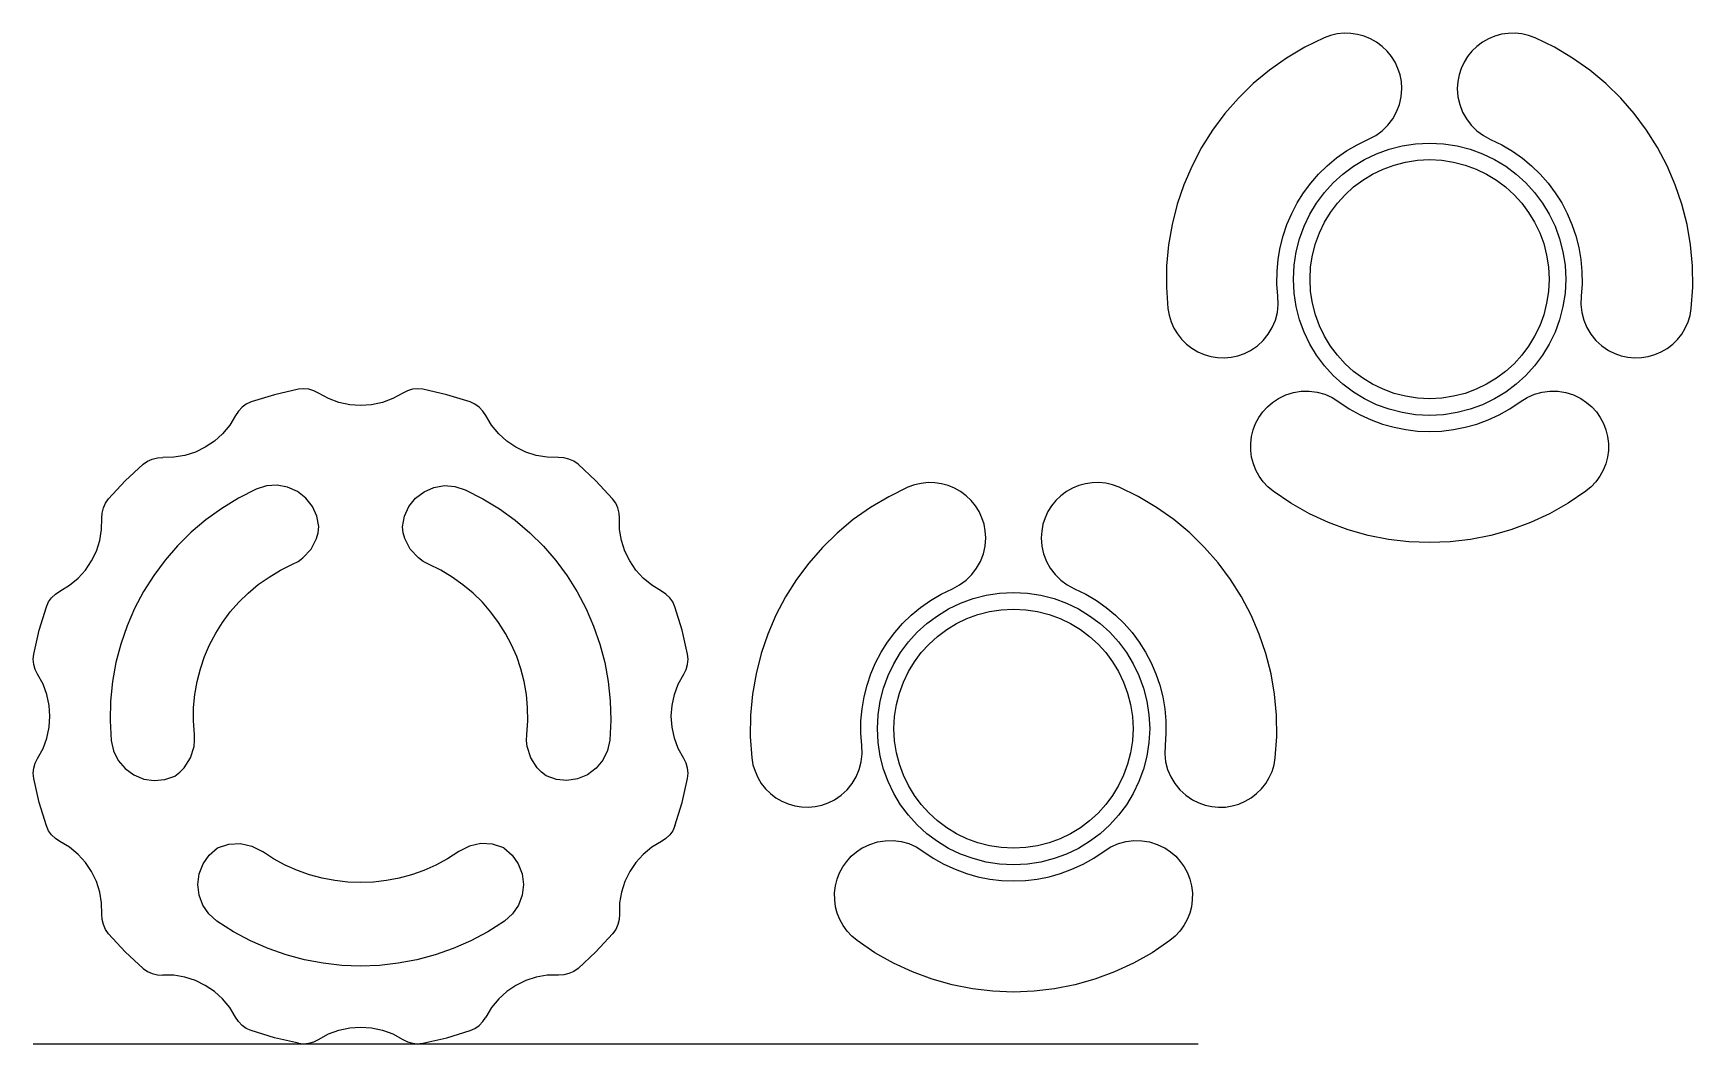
# Model space of a CAD drawing. Extents: x 0 to 299, y 486 to 668.
import ezdxf

# ---------------------------------------------------------------- set-up
doc = ezdxf.new("R2010")
doc.units = 0

msp = doc.modelspace()

# ---------------------------------------------------------------- linework, layer by layer
at = {"layer": 'Layer 1'}
for p, q in [((233.875122, 667.586377), (232.69721, 667.15469)), ((235.083428, 667.864727), (233.875122, 667.586377)), ((236.307912, 667.9909), (235.083428, 667.864727)), ((237.534359, 667.96606), (236.307912, 667.9909)), ((238.748554, 667.791368), (237.534359, 667.96606)), ((239.936283, 667.467986), (238.748554, 667.791368)), ((241.08333, 666.997076), (239.936283, 667.467986)), ((263.49378, 667.473441), (262.346725, 667.001178)), ((264.681694, 667.798094), (263.49378, 667.473441)), ((265.896234, 667.973959), (264.681694, 667.798094)), ((267.123167, 667.999859), (265.896234, 667.973959)), ((268.34826, 667.874617), (267.123167, 667.999859)), ((269.557282, 667.597056), (268.34826, 667.874617)), ((270.736, 667.166), (269.557282, 667.597056)), ((274.216431, 665.468589), (270.7359, 667.16597)), ((229.220045, 665.456249), (225.930554, 663.506308)), ((232.69721, 667.15469), (229.220045, 665.456249)), ((242.17548, 666.3798), (241.08333, 666.997076)), ((243.181902, 665.630835), (242.17548, 666.3798)), ((244.076684, 664.772442), (243.181902, 665.630835)), ((244.853014, 663.817151), (244.076684, 664.772442)), ((259.354574, 664.772277), (258.579077, 663.815643)), ((260.248738, 665.632074), (259.354574, 664.772277)), ((261.25476, 666.38248), (260.248738, 665.632074)), ((262.346725, 667.001178), (261.25476, 666.38248)), ((277.509062, 663.519186), (274.216431, 665.468589)), ((222.837591, 661.320203), (219.950012, 658.913274)), ((225.930554, 663.506308), (222.837591, 661.320203)), ((245.504081, 662.77749), (244.853014, 663.817151)), ((246.023074, 661.665988), (245.504081, 662.77749)), ((246.403181, 660.495175), (246.023074, 661.665988)), ((257.411308, 661.66208), (257.032652, 660.490257)), ((257.929052, 662.774726), (257.411308, 661.66208)), ((258.579077, 663.815643), (257.929052, 662.774726)), ((280.604911, 661.333141), (277.509062, 663.519186)), ((283.495101, 658.925831), (280.604911, 661.333141)), ((219.950012, 658.913274), (217.27667, 656.300856)), ((246.63759, 659.277579), (246.403181, 660.495175)), ((246.71949, 658.02573), (246.63759, 659.277579)), ((256.79989, 659.271813), (256.71983, 658.0193)), ((257.032652, 660.490257), (256.79989, 659.271813)), ((286.170753, 656.312636), (283.495101, 658.925831)), ((217.27667, 656.300856), (214.826422, 653.498287)), ((246.287154, 655.14202), (246.607347, 656.556369)), ((246.607347, 656.556369), (246.71949, 658.02573)), ((256.71983, 658.0193), (256.829761, 656.550717)), ((256.829761, 656.550717), (257.147495, 655.136727)), ((288.622988, 653.508936), (286.170753, 656.312636)), ((214.826422, 653.498287), (212.608121, 650.520904)), ((244.203656, 651.419566), (245.072769, 652.554566)), ((245.072769, 652.554566), (245.771448, 653.801735)), ((245.771448, 653.801735), (246.287154, 655.14202)), ((257.147495, 655.136727), (257.66057, 653.796372)), ((257.66057, 653.796372), (258.356521, 652.548691)), ((258.356521, 652.548691), (259.222886, 651.412725)), ((290.842926, 650.530108), (288.622988, 653.508936)), ((212.608121, 650.520904), (210.630622, 647.384045)), ((240.6991, 648.8781), (242.004282, 649.562281)), ((242.004282, 649.562281), (243.176647, 650.415787)), ((243.176647, 650.415787), (244.203656, 651.419566)), ((259.222886, 651.412725), (260.247201, 650.407515)), ((260.247201, 650.407515), (261.417004, 649.5521)), ((261.417004, 649.5521), (262.71983, 648.86552)), ((292.821689, 647.391533), (290.842926, 650.530108)), ((210.630622, 647.384045), (208.902782, 644.103047)), ((234.961575, 645.511936), (236.761196, 646.775466)), ((236.761196, 646.775466), (238.675443, 647.900532)), ((238.675443, 647.900532), (240.6991, 648.8781)), ((240.020448, 645.242927), (242.165969, 646.276481)), ((242.165969, 646.276481), (244.420992, 647.101833)), ((244.420992, 647.101833), (246.77318, 647.706645)), ((246.77318, 647.706645), (249.210195, 648.07858)), ((249.210195, 648.07858), (251.7197, 648.2053)), ((251.7197, 648.2053), (254.229205, 648.07858)), ((254.229205, 648.07858), (256.66622, 647.706645)), ((256.66622, 647.706645), (259.018408, 647.101833)), ((259.018408, 647.101833), (261.273431, 646.276481)), ((261.273431, 646.276481), (263.418952, 645.242927)), ((262.71983, 648.86552), (264.739991, 647.884446)), ((264.739991, 647.884446), (266.651022, 646.756667)), ((266.651022, 646.756667), (268.447744, 645.49115)), ((294.550397, 644.108588), (292.821689, 647.391533)), ((208.902782, 644.103047), (207.433453, 640.693246)), ((231.727076, 642.605628), (233.281796, 644.118978)), ((233.281796, 644.118978), (234.961575, 645.511936)), ((236.107264, 642.600561), (237.996767, 644.013508)), ((237.996767, 644.013508), (240.020448, 645.242927)), ((241.450411, 642.605022), (243.33369, 643.512244)), ((243.33369, 643.512244), (245.313087, 644.236712)), ((245.313087, 644.236712), (247.377774, 644.767597)), ((247.377774, 644.767597), (249.516922, 645.094069)), ((249.516922, 645.094069), (251.7197, 645.2053)), ((251.7197, 645.2053), (253.922481, 645.094069)), ((253.922481, 645.094069), (256.061631, 644.767596)), ((256.061631, 644.767596), (258.12632, 644.23671)), ((258.12632, 644.23671), (260.105719, 643.512241)), ((260.105719, 643.512241), (261.988998, 642.605018)), ((263.418952, 645.242927), (265.442633, 644.013508)), ((265.442633, 644.013508), (267.332136, 642.600561)), ((268.447744, 645.49115), (270.124982, 644.096864)), ((270.124982, 644.096864), (271.677555, 642.582775)), ((296.020172, 640.696653), (294.550397, 644.108588)), ((207.433453, 640.693246), (206.231492, 637.169981)), ((229.01368, 639.253891), (230.302632, 640.98092)), ((230.302632, 640.98092), (231.727076, 642.605628)), ((232.780139, 639.273436), (234.364275, 641.016425)), ((234.364275, 641.016425), (236.107264, 642.600561)), ((236.485583, 638.895125), (238.015528, 640.285633)), ((238.015528, 640.285633), (239.674081, 641.525875)), ((239.674081, 641.525875), (241.450411, 642.605022)), ((261.988998, 642.605018), (263.765328, 641.52587)), ((263.765328, 641.52587), (265.42388, 640.285627)), ((265.42388, 640.285627), (266.953825, 638.895117)), ((267.332136, 642.600561), (269.075125, 641.016425)), ((269.075125, 641.016425), (270.659261, 639.273436)), ((271.677555, 642.582775), (273.100288, 640.957851)), ((273.100288, 640.957851), (274.388001, 639.231059)), ((297.222135, 637.171106), (296.020172, 640.696653)), ((226.86312, 635.529009), (227.865437, 637.433575)), ((227.865437, 637.433575), (229.01368, 639.253891)), ((230.137773, 635.360252), (231.367192, 637.383933)), ((231.367192, 637.383933), (232.780139, 639.273436)), ((233.85483, 635.706628), (235.095073, 637.36518)), ((235.095073, 637.36518), (236.485583, 638.895125)), ((266.953825, 638.895117), (268.344333, 637.365172)), ((268.344333, 637.365172), (269.584575, 635.706619)), ((270.659261, 639.273436), (272.072208, 637.383933)), ((272.072208, 637.383933), (273.301627, 635.360252)), ((274.388001, 639.231059), (275.535518, 637.411368)), ((275.535518, 637.411368), (276.537659, 635.507743)), ((206.231492, 637.169981), (205.305752, 633.548589)), ((226.011944, 633.549227), (226.86312, 635.529009)), ((229.104219, 633.214731), (230.137773, 635.360252)), ((232.775682, 633.930298), (233.85483, 635.706628)), ((269.584575, 635.706619), (270.663722, 633.930289)), ((273.301627, 635.360252), (274.335181, 633.214731)), ((276.537659, 635.507743), (277.389249, 633.529153)), ((298.147407, 633.547328), (297.222135, 637.171106)), ((205.305752, 633.548589), (204.665089, 629.844406)), ((224.783885, 629.400159), (225.317127, 631.503265)), ((225.317127, 631.503265), (226.011944, 633.549227)), ((228.278867, 630.959708), (229.104219, 633.214731)), ((231.14399, 630.06762), (231.868459, 632.047019)), ((231.868459, 632.047019), (232.775682, 633.930298)), ((270.663722, 633.930289), (271.570944, 632.04701)), ((271.570944, 632.04701), (272.295412, 630.067613)), ((274.335181, 633.214731), (275.160533, 630.959708)), ((277.389249, 633.529153), (278.085108, 631.484565)), ((278.085108, 631.484565), (278.62006, 629.382947)), ((298.787108, 629.840696), (298.147407, 633.547328)), ((204.665089, 629.844406), (204.318358, 626.072771)), ((224.417435, 627.248944), (224.783885, 629.400159)), ((227.30212, 626.170505), (227.674055, 628.60752)), ((227.674055, 628.60752), (228.278867, 630.959708)), ((230.613104, 628.002931), (231.14399, 630.06762)), ((272.295412, 630.067613), (272.826297, 628.002926)), ((275.160533, 630.959708), (275.765345, 628.60752)), ((275.765345, 628.60752), (276.13728, 626.170505)), ((278.62006, 629.382947), (278.988925, 627.233266)), ((299.13236, 626.06659), (298.787108, 629.840696)), ((204.318358, 626.072771), (204.274413, 622.249019)), ((224.222993, 625.058656), (224.417435, 627.248944)), ((227.1754, 623.661), (227.30212, 626.170505)), ((230.1754, 623.661), (230.286631, 625.863781)), ((230.286631, 625.863781), (230.613104, 628.002931)), ((272.826297, 628.002926), (273.152769, 625.863778)), ((273.152769, 625.863778), (273.264, 623.661)), ((276.13728, 626.170505), (276.264, 623.661)), ((278.988925, 627.233266), (279.186527, 625.04449)), ((299.174284, 622.240388), (299.13236, 626.06659)), ((224.205776, 622.838329), (224.222993, 625.058656)), ((224.371, 620.597), (224.205776, 622.838329)), ((227.302119, 621.151495), (227.1754, 623.661)), ((230.286631, 621.458222), (230.1754, 623.661)), ((273.264, 623.661), (273.152769, 621.458219)), ((273.264, 623.661), (273.264, 623.661)), ((276.264, 623.661), (276.13728, 621.151478)), ((276.264, 623.661), (276.264, 623.661)), ((279.207688, 622.825585), (279.04723, 620.58552)), ((279.186527, 625.04449), (279.207688, 622.825585)), ((204.274413, 622.249019), (204.54211, 618.38849)), ((224.37104, 620.59694), (224.371, 620.597)), ((224.431108, 619.124532), (224.37104, 620.59694)), ((227.674051, 618.71448), (227.302119, 621.151495)), ((230.613103, 619.319074), (230.286631, 621.458222)), ((231.143988, 617.254387), (230.613103, 619.319074)), ((272.826296, 619.319069), (272.29541, 617.25438)), ((273.152769, 621.458219), (272.826296, 619.319069)), ((276.13728, 621.151478), (275.765345, 618.714451)), ((279.04723, 620.58552), (278.990403, 619.113931)), ((298.904, 618.37747), (299.174284, 622.240388)), ((204.54211, 618.38849), (204.757209, 617.152544)), ((204.757209, 617.152544), (205.120302, 615.966946)), ((223.922331, 616.29118), (224.278128, 617.682484)), ((224.278128, 617.682484), (224.431108, 619.124532)), ((228.278858, 616.362292), (227.674051, 618.71448)), ((229.104205, 614.107269), (228.278858, 616.362292)), ((231.868456, 615.27499), (231.143988, 617.254387)), ((272.29541, 617.25438), (271.570941, 615.274981)), ((275.160533, 616.362255), (274.335181, 614.107227)), ((275.765345, 618.714451), (275.160533, 616.362255)), ((278.990403, 619.113931), (279.146291, 617.673103)), ((279.146291, 617.673103), (279.504644, 616.283362)), ((298.323805, 615.955318), (298.687943, 617.141142)), ((298.687943, 617.141142), (298.904, 618.37747)), ((205.120302, 615.966946), (205.623274, 614.843425)), ((205.623274, 614.843425), (206.258011, 613.793711)), ((206.258011, 613.793711), (207.0164, 612.829533)), ((221.740343, 612.625595), (222.643208, 613.742351)), ((222.643208, 613.742351), (223.373947, 614.971008)), ((223.373947, 614.971008), (223.922331, 616.29118)), ((230.137753, 611.961748), (229.104205, 614.107269)), ((232.775678, 613.391711), (231.868456, 615.27499)), ((233.854825, 611.615381), (232.775678, 613.391711)), ((270.663718, 613.391702), (269.58457, 611.615372)), ((271.570941, 615.274981), (270.663718, 613.391702)), ((274.335181, 614.107227), (273.301627, 611.961704)), ((279.504644, 616.283362), (280.055213, 614.965038)), ((280.055213, 614.965038), (280.787747, 613.738458)), ((280.787747, 613.738458), (281.691998, 612.623951)), ((296.42425, 612.818238), (297.183824, 613.782129)), ((297.183824, 613.782129), (297.81972, 614.831734)), ((297.81972, 614.831734), (298.323805, 615.955318)), ((207.0164, 612.829533), (207.890325, 611.962621)), ((207.890325, 611.962621), (208.871673, 611.204703)), ((208.871673, 611.204703), (209.95233, 610.56751)), ((209.95233, 610.56751), (211.104161, 610.070405)), ((218.334091, 610.254308), (219.45916, 610.80933)), ((219.45916, 610.80933), (220.675583, 611.641126)), ((220.675583, 611.641126), (221.740343, 612.625595)), ((231.367166, 609.938067), (230.137753, 611.961748)), ((235.095067, 609.956828), (233.854825, 611.615381)), ((269.58457, 611.615372), (268.344327, 609.95682)), ((273.301627, 611.961704), (272.072208, 609.938023)), ((281.691998, 612.623951), (282.757716, 611.641846)), ((282.757716, 611.641846), (283.97465, 610.81247)), ((283.97465, 610.81247), (285.099381, 610.255549)), ((292.331929, 610.062198), (293.48481, 610.55823)), ((293.48481, 610.55823), (294.566608, 611.194552)), ((294.566608, 611.194552), (295.549133, 611.9518)), ((295.549133, 611.9518), (296.42425, 612.818238)), ((211.104161, 610.070405), (212.294943, 609.724692)), ((212.294943, 609.724692), (213.510419, 609.530008)), ((213.510419, 609.530008), (214.73633, 609.48599)), ((214.73633, 609.48599), (215.958418, 609.592276)), ((215.958418, 609.592276), (217.162424, 609.848503)), ((217.162424, 609.848503), (218.334091, 610.254308)), ((232.780106, 608.048564), (231.367166, 609.938067)), ((234.364238, 606.305575), (232.780106, 608.048564)), ((236.485575, 608.426882), (235.095067, 609.956828)), ((238.01552, 607.036373), (236.485575, 608.426882)), ((266.953818, 608.426875), (265.423872, 607.036367)), ((268.344327, 609.95682), (266.953818, 608.426875)), ((270.659261, 608.048522), (269.075125, 606.305537)), ((272.072208, 609.938023), (270.659261, 608.048522)), ((285.099381, 610.255549), (286.27096, 609.847905)), ((286.27096, 609.847905), (287.475111, 609.58992)), ((287.475111, 609.58992), (288.697559, 609.481975)), ((288.697559, 609.481975), (289.924028, 609.524452)), ((289.924028, 609.524452), (291.140243, 609.717733)), ((291.140243, 609.717733), (292.331929, 610.062198)), ((236.107222, 604.721439), (234.364238, 606.305575)), ((237.996723, 603.308492), (236.107222, 604.721439)), ((239.674072, 605.79613), (238.01552, 607.036373)), ((241.450402, 604.716982), (239.674072, 605.79613)), ((243.333681, 603.809759), (241.450402, 604.716982)), ((261.988989, 604.716978), (260.10571, 603.809756)), ((263.765319, 605.796125), (261.988989, 604.716978)), ((265.423872, 607.036367), (263.765319, 605.796125)), ((267.332136, 604.721406), (265.442633, 603.308466)), ((269.075125, 606.305537), (267.332136, 604.721406)), ((39.2813, 601.534), (38.414902, 601.135375)), ((43.499413, 602.83225), (39.2813, 601.534)), ((47.8016, 603.817), (43.499413, 602.83225)), ((48.751025, 603.905203), (47.8016, 603.817)), ((49.691675, 603.813125), (48.751025, 603.905203)), ((50.598237, 603.545734), (49.691675, 603.813125)), ((51.4454, 603.108), (50.598237, 603.545734)), ((53.233468, 602.131828), (51.4454, 603.108)), ((55.113877, 601.434562), (53.233468, 602.131828)), ((57.055844, 601.016203), (55.113877, 601.434562)), ((62.94328, 601.434562), (61.001327, 601.016203)), ((64.823665, 602.131828), (62.94328, 601.434562)), ((66.6117, 603.108), (64.823665, 602.131828)), ((67.458864, 603.545734), (66.6117, 603.108)), ((68.365438, 603.813125), (67.458864, 603.545734)), ((69.306117, 603.905203), (68.365438, 603.813125)), ((70.2556, 603.817), (69.306117, 603.905203)), ((74.5577, 602.83225), (70.2556, 603.817)), ((78.7758, 601.534), (74.5577, 602.83225)), ((79.642242, 601.135375), (78.7758, 601.534)), ((222.475782, 600.646085), (223.415489, 601.455768)), ((223.415489, 601.455768), (224.46091, 602.15013)), ((224.46091, 602.15013), (224.47651, 602.15913)), ((224.47651, 602.15913), (225.800718, 602.799139)), ((225.800718, 602.799139), (227.181742, 603.232443)), ((227.181742, 603.232443), (228.596933, 603.460283)), ((228.596933, 603.460283), (230.023648, 603.4839)), ((230.023648, 603.4839), (231.439238, 603.304535)), ((231.439238, 603.304535), (232.82106, 602.92343)), ((232.82106, 602.92343), (234.146466, 602.341824)), ((234.146466, 602.341824), (235.39281, 601.56096)), ((235.39281, 601.56096), (237.254034, 600.307543)), ((240.020404, 602.079073), (237.996723, 603.308492)), ((242.165927, 601.045519), (240.020404, 602.079073)), ((245.31308, 603.08529), (243.333681, 603.809759)), ((247.377769, 602.554404), (245.31308, 603.08529)), ((249.516919, 602.227931), (247.377769, 602.554404)), ((251.7197, 602.1167), (249.516919, 602.227931)), ((253.922478, 602.227931), (251.7197, 602.1167)), ((256.061626, 602.554403), (253.922478, 602.227931)), ((258.126313, 603.085288), (256.061626, 602.554403)), ((260.10571, 603.809756), (258.126313, 603.085288)), ((263.418952, 602.079053), (261.273431, 601.045505)), ((265.442633, 603.308466), (263.418952, 602.079053)), ((266.185084, 600.307543), (268.04631, 601.56096)), ((268.04631, 601.56096), (269.292661, 602.341824)), ((269.292661, 602.341824), (270.61807, 602.92343)), ((270.61807, 602.92343), (271.999893, 603.304535)), ((271.999893, 603.304535), (273.415484, 603.4839)), ((273.415484, 603.4839), (274.842196, 603.460283)), ((274.842196, 603.460283), (276.257385, 603.232443)), ((276.257385, 603.232443), (277.638405, 602.799139)), ((277.638405, 602.799139), (278.96261, 602.15913)), ((278.96261, 602.15913), (278.97821, 602.15013)), ((278.97821, 602.15013), (280.023631, 601.455765)), ((280.023631, 601.455765), (280.963338, 600.646079)), ((36.48, 599.098), (35.419654, 597.358359)), ((36.99478, 599.9005), (36.48, 599.098)), ((37.646237, 600.58525), (36.99478, 599.9005)), ((38.414902, 601.135375), (37.646237, 600.58525)), ((59.028588, 600.87675), (57.055844, 601.016203)), ((61.001327, 601.016203), (59.028588, 600.87675)), ((80.410912, 600.58525), (79.642242, 601.135375)), ((81.062377, 599.9005), (80.410912, 600.58525)), ((81.5772, 599.098), (81.062377, 599.9005)), ((82.637517, 597.358359), (81.5772, 599.098)), ((220.365751, 597.646725), (220.943431, 598.729401)), ((220.943431, 598.729401), (221.649269, 599.733242)), ((221.649269, 599.733242), (222.475782, 600.646085)), ((237.254034, 600.307543), (239.187106, 599.221248)), ((239.187106, 599.221248), (241.181762, 598.302076)), ((244.420955, 600.220167), (242.165927, 601.045519)), ((246.773151, 599.615355), (244.420955, 600.220167)), ((249.210178, 599.24342), (246.773151, 599.615355)), ((251.7197, 599.1167), (249.210178, 599.24342)), ((254.229205, 599.243419), (251.7197, 599.1167)), ((256.66622, 599.615351), (254.229205, 599.243419)), ((259.018408, 600.220158), (256.66622, 599.615351)), ((261.273431, 601.045505), (259.018408, 600.220158)), ((262.257354, 598.302076), (264.25201, 599.221248)), ((264.25201, 599.221248), (266.185084, 600.307543)), ((280.963338, 600.646079), (281.789851, 599.733235)), ((281.789851, 599.733235), (282.495689, 598.729394)), ((282.495689, 598.729394), (283.073369, 597.646718)), ((34.139863, 595.814187), (32.667284, 594.480859)), ((35.419654, 597.358359), (34.139863, 595.814187)), ((83.917295, 595.814187), (82.637517, 597.358359)), ((85.389872, 594.480859), (83.917295, 595.814187)), ((219.624784, 595.293513), (219.923708, 596.497375)), ((219.923708, 596.497375), (220.365751, 597.646725)), ((241.181762, 598.302076), (243.227737, 597.550026)), ((243.227737, 597.550026), (245.314768, 596.965098)), ((245.314768, 596.965098), (247.432591, 596.547292)), ((247.432591, 596.547292), (249.570941, 596.296609)), ((249.570941, 596.296609), (251.719556, 596.213048)), ((251.719556, 596.213048), (253.868171, 596.296609)), ((253.868171, 596.296609), (256.006522, 596.547292)), ((256.006522, 596.547292), (258.124346, 596.965098)), ((258.124346, 596.965098), (260.211377, 597.550026)), ((260.211377, 597.550026), (262.257354, 598.302076)), ((283.073369, 597.646718), (283.515412, 596.497369)), ((283.515412, 596.497369), (283.814336, 595.293509)), ((29.250395, 592.508234), (27.3594, 591.899687)), ((31.028575, 593.37375), (29.250395, 592.508234)), ((32.667284, 594.480859), (31.028575, 593.37375)), ((87.028588, 593.37375), (85.389872, 594.480859)), ((88.806779, 592.508234), (87.028588, 593.37375)), ((90.697786, 591.899687), (88.806779, 592.508234)), ((219.47646, 594.0473), (219.624784, 595.293513)), ((219.485146, 592.792322), (219.47646, 594.0473)), ((219.64821, 591.562668), (219.485146, 592.792322)), ((283.953974, 592.792322), (283.79091, 591.562668)), ((283.814336, 595.293509), (283.96266, 594.0473)), ((283.96266, 594.0473), (283.953974, 592.792322)), ((16.602163, 587.30275), (19.8356, 590.307)), ((19.8356, 590.307), (20.613692, 590.858)), ((20.613692, 590.858), (21.474312, 591.2485)), ((21.474312, 591.2485), (22.393077, 591.47025)), ((22.393077, 591.47025), (23.3456, 591.515)), ((25.382249, 591.563484), (23.3456, 591.515)), ((27.3594, 591.899687), (25.382249, 591.563484)), ((92.674947, 591.563484), (90.697786, 591.899687)), ((94.7116, 591.515), (92.674947, 591.563484)), ((95.664123, 591.47025), (94.7116, 591.515)), ((96.582887, 591.2485), (95.664123, 591.47025)), ((97.443508, 590.858), (96.582887, 591.2485)), ((98.2216, 590.307), (97.443508, 590.858)), ((101.4552, 587.30275), (98.2216, 590.307)), ((219.959571, 590.371256), (219.64821, 591.562668)), ((220.413148, 589.231006), (219.959571, 590.371256)), ((283.479549, 590.371256), (283.025972, 589.231006)), ((283.79091, 591.562668), (283.479549, 590.371256)), ((13.5983, 584.069), (16.602163, 587.30275)), ((42.062981, 586.386922), (40.2134, 585.803)), ((43.971475, 586.509875), (42.062981, 586.386922)), ((45.854656, 586.176641), (43.971475, 586.509875)), ((72.240191, 586.124875), (74.127075, 586.44875)), ((74.127075, 586.44875), (76.036947, 586.3155)), ((104.459, 584.069), (101.4552, 587.30275)), ((158.875122, 586.586368), (157.69721, 586.154681)), ((160.083428, 586.864717), (158.875122, 586.586368)), ((161.307912, 586.990891), (160.083428, 586.864717)), ((162.534359, 586.96605), (161.307912, 586.990891)), ((163.748554, 586.791358), (162.534359, 586.96605)), ((164.936283, 586.467976), (163.748554, 586.791358)), ((166.08333, 585.997066), (164.936283, 586.467976)), ((188.49378, 586.473441), (187.346725, 586.001177)), ((189.681694, 586.798094), (188.49378, 586.473441)), ((190.896234, 586.973959), (189.681694, 586.798094)), ((192.123167, 586.999859), (190.896234, 586.973959)), ((193.34826, 586.874617), (192.123167, 586.999859)), ((194.557282, 586.597056), (193.34826, 586.874617)), ((195.736, 586.166), (194.557282, 586.597056)), ((221.00286, 588.154837), (220.413148, 589.231006)), ((221.722627, 587.155667), (221.00286, 588.154837)), ((222.566367, 586.246415), (221.722627, 587.155667)), ((281.716493, 587.155667), (280.872753, 586.246415)), ((282.43626, 588.154837), (281.716493, 587.155667)), ((283.025972, 589.231006), (282.43626, 588.154837)), ((13.0471, 583.291203), (13.5983, 584.069)), ((37.017325, 584.192182), (33.992862, 582.355297)), ((40.2134, 585.803), (37.017325, 584.192182)), ((47.6283, 585.392), (45.854656, 586.176641)), ((49.161133, 584.203234), (47.6283, 585.392)), ((50.348487, 582.703875), (49.161133, 584.203234)), ((67.725988, 582.668875), (68.920973, 584.164859)), ((68.920973, 584.164859), (70.4608, 585.348)), ((70.4608, 585.348), (72.240191, 586.124875)), ((76.036947, 586.3155), (77.8853, 585.721)), ((77.8853, 585.721), (81.05617, 584.101563)), ((81.05617, 584.101563), (84.057186, 582.25999)), ((105.010141, 583.291203), (104.459, 584.069)), ((154.220045, 584.45624), (150.930554, 582.506298)), ((157.69721, 586.154681), (154.220045, 584.45624)), ((167.17548, 585.37979), (166.08333, 585.997066)), ((168.181902, 584.630825), (167.17548, 585.37979)), ((169.076684, 583.772432), (168.181902, 584.630825)), ((169.853014, 582.817141), (169.076684, 583.772432)), ((184.354574, 583.772276), (183.579077, 582.815643)), ((185.248738, 584.632073), (184.354574, 583.772276)), ((186.25476, 585.382479), (185.248738, 584.632073)), ((187.346725, 586.001177), (186.25476, 585.382479)), ((199.216431, 584.46859), (195.7359, 586.165971)), ((202.509062, 582.519187), (199.216431, 584.46859)), ((223.528, 585.44), (222.566367, 586.246415)), ((226.739563, 583.268173), (223.52792, 585.440004)), ((279.91112, 585.44), (276.699495, 583.26817)), ((280.872753, 586.246415), (279.91112, 585.44)), ((12.341594, 578.522557), (12.3901, 580.559)), ((12.3901, 580.559), (12.4346, 581.511734)), ((12.4346, 581.511734), (12.6564, 582.430625)), ((12.6564, 582.430625), (13.0471, 583.291203)), ((33.992862, 582.355297), (31.147869, 580.305951)), ((51.146273, 580.965828), (50.348487, 582.703875)), ((51.5104, 579.061), (51.146273, 580.965828)), ((66.5487, 579.026), (66.920383, 580.931953)), ((66.920383, 580.931953), (67.725988, 582.668875)), ((84.057186, 582.25999), (86.88067, 580.209574)), ((105.400875, 582.430625), (105.010141, 583.291203)), ((105.622672, 581.511734), (105.400875, 582.430625)), ((105.667, 580.559), (105.622672, 581.511734)), ((105.715525, 578.522557), (105.667, 580.559)), ((150.930554, 582.506298), (147.837591, 580.320194)), ((170.504081, 581.77748), (169.853014, 582.817141)), ((171.023074, 580.665978), (170.504081, 581.77748)), ((171.403181, 579.495165), (171.023074, 580.665978)), ((182.411308, 580.662081), (182.032652, 579.490261)), ((182.929052, 581.774727), (182.411308, 580.662081)), ((183.579077, 582.815643), (182.929052, 581.774727)), ((205.604911, 580.333142), (202.509062, 582.519187)), ((230.076131, 581.38592), (226.739563, 583.268173)), ((233.519777, 579.793244), (230.076131, 581.38592)), ((273.362942, 581.385917), (269.919308, 579.793242)), ((276.699495, 583.26817), (273.362942, 581.385917)), ((12.005339, 576.545516), (12.341594, 578.522557)), ((28.490203, 578.05775), (26.027721, 575.624299)), ((31.147869, 580.305951), (28.490203, 578.05775)), ((51.066236, 576.918969), (51.360361, 577.967121)), ((51.360361, 577.967121), (51.5104, 579.061)), ((66.701726, 577.937391), (66.5487, 579.026)), ((66.99752, 576.894437), (66.701726, 577.937391)), ((86.88067, 580.209574), (89.518944, 577.963609)), ((89.518944, 577.963609), (91.964329, 575.535388)), ((106.051828, 576.545516), (105.715525, 578.522557)), ((144.950012, 577.913265), (142.27667, 575.300847)), ((147.837591, 580.320194), (144.950012, 577.913265)), ((171.63759, 578.277569), (171.403181, 579.495165)), ((171.71949, 577.02572), (171.63759, 578.277569)), ((181.79989, 578.271819), (181.71983, 577.019309)), ((182.032652, 579.490261), (181.79989, 578.271819)), ((208.495101, 577.925832), (205.604911, 580.333142)), ((211.170753, 575.312637), (208.495101, 577.925832)), ((237.052656, 578.490145), (233.519777, 579.793244)), ((240.65692, 577.476624), (237.052656, 578.490145)), ((244.314723, 576.752681), (240.65692, 577.476624)), ((262.782185, 577.476623), (259.124388, 576.75268)), ((266.38644, 578.490144), (262.782185, 577.476623)), ((269.919308, 579.793242), (266.38644, 578.490144)), ((10.531143, 572.876375), (11.396724, 574.654561)), ((11.396724, 574.654561), (12.005339, 576.545516)), ((26.027721, 575.624299), (23.76828, 573.019203)), ((48.62192, 573.430656), (50.080337, 575.00925)), ((50.080337, 575.00925), (51.066236, 576.918969)), ((67.983163, 574.99425), (66.99752, 576.894437)), ((69.437123, 573.422938), (67.983163, 574.99425)), ((91.964329, 575.535388), (94.209148, 572.938205)), ((106.660498, 574.654561), (106.051828, 576.545516)), ((107.526125, 572.876375), (106.660498, 574.654561)), ((142.27667, 575.300847), (139.826422, 572.498278)), ((171.287154, 574.14201), (171.607347, 575.556359)), ((171.607347, 575.556359), (171.71949, 577.02572)), ((181.71983, 577.019309), (181.829761, 575.550725)), ((181.829761, 575.550725), (182.147495, 574.136736)), ((213.622988, 572.508937), (211.170753, 575.312637)), ((248.008217, 576.318314), (244.314723, 576.752681)), ((251.719557, 576.173526), (248.008217, 576.318314)), ((255.430897, 576.318314), (251.719557, 576.173526)), ((259.124388, 576.75268), (255.430897, 576.318314)), ((9.423985, 571.237643), (10.531143, 572.876375)), ((23.76828, 573.019203), (21.719737, 570.256068)), ((44.576487, 571.210464), (46.7602, 572.282)), ((46.7602, 572.282), (47.737147, 572.79641)), ((47.737147, 572.79641), (48.62192, 573.430656)), ((70.318316, 572.791078), (69.437123, 573.422938)), ((71.2909, 572.278), (70.318316, 572.791078)), ((73.473291, 571.205289), (71.2909, 572.278)), ((94.209148, 572.938205), (96.245723, 570.185353)), ((108.633299, 571.237643), (107.526125, 572.876375)), ((139.826422, 572.498278), (137.608121, 569.520895)), ((169.203656, 570.419559), (170.072769, 571.554558)), ((170.072769, 571.554558), (170.771448, 572.801725)), ((170.771448, 572.801725), (171.287154, 574.14201)), ((182.147495, 574.136736), (182.66057, 572.79638)), ((182.66057, 572.79638), (183.356521, 571.548699)), ((183.356521, 571.548699), (184.222886, 570.412732)), ((215.842926, 569.530109), (213.622988, 572.508937)), ((4.80697, 567.425), (6.546507, 568.485271)), ((6.546507, 568.485271), (8.090642, 569.765047)), ((8.090642, 569.765047), (9.423985, 571.237643)), ((21.719737, 570.256068), (19.88995, 567.3485)), ((38.754141, 567.089594), (40.567924, 568.604678)), ((40.567924, 568.604678), (42.51055, 569.981496)), ((42.51055, 569.981496), (44.576487, 571.210464)), ((75.538011, 569.975404), (73.473291, 571.205289)), ((77.479541, 568.597907), (75.538011, 569.975404)), ((79.292364, 567.082359), (77.479541, 568.597907)), ((96.245723, 570.185353), (98.066375, 567.290125)), ((109.966609, 569.765047), (108.633299, 571.237643)), ((111.510646, 568.485271), (109.966609, 569.765047)), ((113.25, 567.425), (111.510646, 568.485271)), ((137.608121, 569.520895), (135.630622, 566.384036)), ((165.6991, 567.8781), (167.004282, 568.562278)), ((167.004282, 568.562278), (168.176647, 569.415781)), ((168.176647, 569.415781), (169.203656, 570.419559)), ((184.222886, 570.412732), (185.247201, 569.40752)), ((185.247201, 569.40752), (186.417004, 568.552102)), ((186.417004, 568.552102), (187.71983, 567.865519)), ((217.821689, 566.391534), (215.842926, 569.530109)), ((2.3713, 564.624), (2.769556, 565.49)), ((2.769556, 565.49), (3.319532, 566.2585)), ((3.319532, 566.2585), (4.004311, 566.91)), ((4.004311, 566.91), (4.80697, 567.425)), ((19.88995, 567.3485), (18.286775, 564.310104)), ((35.535242, 563.682957), (37.074735, 565.445826)), ((37.074735, 565.445826), (38.754141, 567.089594)), ((80.970961, 565.438321), (79.292364, 567.082359)), ((98.066375, 567.290125), (99.663426, 564.265815)), ((114.0525, 566.91), (113.25, 567.425)), ((114.73725, 566.2585), (114.0525, 566.91)), ((115.287375, 565.49), (114.73725, 566.2585)), ((115.686, 564.624), (115.287375, 565.49)), ((135.630622, 566.384036), (133.902782, 563.103038)), ((159.961575, 564.511936), (161.761196, 565.775466)), ((161.761196, 565.775466), (163.675443, 566.900532)), ((163.675443, 566.900532), (165.6991, 567.8781)), ((167.165969, 565.276481), (169.420992, 566.101833)), ((169.420992, 566.101833), (171.77318, 566.706645)), ((171.77318, 566.706645), (174.210195, 567.07858)), ((174.210195, 567.07858), (176.7197, 567.2053)), ((176.7197, 567.2053), (179.229222, 567.07858)), ((179.229222, 567.07858), (181.666249, 566.706645)), ((181.666249, 566.706645), (184.018445, 566.101833)), ((184.018445, 566.101833), (186.273473, 565.276481)), ((187.71983, 567.865519), (189.739991, 566.884445)), ((189.739991, 566.884445), (191.651022, 565.756666)), ((191.651022, 565.756666), (193.447744, 564.491149)), ((219.550397, 563.108589), (217.821689, 566.391534)), ((1.073024, 560.4055), (2.3713, 564.624)), ((18.286775, 564.310104), (16.91807, 561.154484)), ((34.141194, 561.810571), (35.535242, 563.682957)), ((82.509813, 563.675354), (80.970961, 565.438321)), ((83.903403, 561.803018), (82.509813, 563.675354)), ((99.663426, 564.265815), (101.029198, 561.125717)), ((116.98425, 560.4055), (115.686, 564.624)), ((133.902782, 563.103038), (132.433453, 559.693237)), ((156.727076, 561.605628), (158.281796, 563.118978)), ((158.281796, 563.118978), (159.961575, 564.511936)), ((161.107264, 561.600561), (162.996767, 563.013508)), ((162.996767, 563.013508), (165.020448, 564.242927)), ((165.020448, 564.242927), (167.165969, 565.276481)), ((166.450411, 561.605022), (168.33369, 562.512244)), ((168.33369, 562.512244), (170.313087, 563.236712)), ((170.313087, 563.236712), (172.377774, 563.767597)), ((172.377774, 563.767597), (174.516922, 564.094069)), ((174.516922, 564.094069), (176.7197, 564.2053)), ((176.7197, 564.2053), (178.922481, 564.094069)), ((178.922481, 564.094069), (181.061631, 563.767596)), ((181.061631, 563.767596), (183.12632, 563.23671)), ((183.12632, 563.23671), (185.105719, 562.512241)), ((185.105719, 562.512241), (186.988998, 561.605018)), ((186.273473, 565.276481), (188.418996, 564.242927)), ((188.418996, 564.242927), (190.442677, 563.013508)), ((190.442677, 563.013508), (192.332178, 561.600561)), ((193.447744, 564.491149), (195.124982, 563.096863)), ((195.124982, 563.096863), (196.677555, 561.582774)), ((221.020172, 559.696654), (219.550397, 563.108589)), ((0.088314, 556.103), (1.073024, 560.4055)), ((16.91807, 561.154484), (15.791691, 557.895248)), ((31.81157, 557.775578), (32.898125, 559.83825)), ((32.898125, 559.83825), (34.141194, 561.810571)), ((85.146212, 559.830875), (83.903403, 561.803018)), ((86.232723, 557.768486), (85.146212, 559.830875)), ((101.029198, 561.125717), (102.156014, 557.883123)), ((117.969, 556.103), (116.98425, 560.4055)), ((132.433453, 559.693237), (131.231492, 556.169972)), ((154.01368, 558.253891), (155.302632, 559.98092)), ((155.302632, 559.98092), (156.727076, 561.605628)), ((157.780139, 558.273436), (159.364275, 560.016425)), ((159.364275, 560.016425), (161.107264, 561.600561)), ((163.015528, 559.285633), (164.674081, 560.525875)), ((164.674081, 560.525875), (166.450411, 561.605022)), ((186.988998, 561.605018), (188.765328, 560.52587)), ((188.765328, 560.52587), (190.42388, 559.285627)), ((192.332178, 561.600561), (194.075163, 560.016425)), ((194.075163, 560.016425), (195.659294, 558.273436)), ((196.677555, 561.582774), (198.100288, 559.95785)), ((198.100288, 559.95785), (199.388001, 558.231058)), ((222.222135, 556.171107), (221.020172, 559.696654)), ((15.791691, 557.895248), (14.915497, 554.546)), ((30.887061, 555.632137), (31.81157, 557.775578)), ((87.157417, 555.625412), (86.232723, 557.768486)), ((102.156014, 557.883123), (103.036194, 554.551328)), ((152.865437, 556.433575), (154.01368, 558.253891)), ((156.367192, 556.383933), (157.780139, 558.273436)), ((160.095073, 556.36518), (161.485583, 557.895125)), ((161.485583, 557.895125), (163.015528, 559.285633)), ((190.42388, 559.285627), (191.953825, 557.895117)), ((191.953825, 557.895117), (193.344333, 556.365172)), ((195.659294, 558.273436), (197.072234, 556.383933)), ((199.388001, 558.231058), (200.535517, 556.411367)), ((0.000004, 555.153812), (0.088314, 556.103)), ((0.091963, 554.21325), (0.000004, 555.153812)), ((0.359268, 553.306812), (0.091963, 554.21325)), ((14.915497, 554.546), (14.297343, 551.120346)), ((30.130134, 553.41751), (30.887061, 555.632137)), ((87.914775, 553.411214), (87.157417, 555.625412)), ((103.036194, 554.551328), (103.662061, 551.143625)), ((117.697734, 553.306812), (117.965125, 554.21325)), ((117.965125, 554.21325), (118.057203, 555.153812)), ((118.057203, 555.153812), (117.969, 556.103)), ((131.231492, 556.169972), (130.305752, 552.54858)), ((151.011944, 552.549227), (151.86312, 554.529009)), ((151.86312, 554.529009), (152.865437, 556.433575)), ((154.104219, 552.214731), (155.137773, 554.360252)), ((155.137773, 554.360252), (156.367192, 556.383933)), ((157.775682, 552.930298), (158.85483, 554.706628)), ((158.85483, 554.706628), (160.095073, 556.36518)), ((193.344333, 556.365172), (194.584575, 554.706619)), ((194.584575, 554.706619), (195.663722, 552.930289)), ((197.072234, 556.383933), (198.301647, 554.360252)), ((198.301647, 554.360252), (199.335195, 552.214731)), ((200.535517, 556.411367), (201.537659, 554.507742)), ((201.537659, 554.507742), (202.389249, 552.529152)), ((223.147407, 552.547329), (222.222135, 556.171107)), ((0.796994, 552.46), (0.359268, 553.306812)), ((1.773311, 550.671832), (0.796997, 552.46)), ((2.470678, 548.791344), (1.773311, 550.671832)), ((14.297343, 551.120346), (13.945088, 547.631891)), ((29.141158, 548.813033), (29.546322, 551.141281)), ((29.546322, 551.141281), (30.130134, 553.41751)), ((88.49928, 551.135453), (87.914775, 553.411214)), ((88.905413, 548.80769), (88.49928, 551.135453)), ((103.662061, 551.143625), (104.025936, 547.673307)), ((115.586562, 548.791344), (116.283828, 550.671832)), ((116.283828, 550.671832), (117.26, 552.46)), ((117.26, 552.46), (117.697734, 553.306812)), ((130.305752, 552.54858), (129.665089, 548.844397)), ((149.783885, 548.400159), (150.317127, 550.503265)), ((150.317127, 550.503265), (151.011944, 552.549227)), ((153.278867, 549.959708), (154.104219, 552.214731)), ((156.14399, 549.06762), (156.868459, 551.047019)), ((156.868459, 551.047019), (157.775682, 552.930298)), ((195.663722, 552.930289), (196.570944, 551.04701)), ((196.570944, 551.04701), (197.295412, 549.067613)), ((199.335195, 552.214731), (200.160542, 549.959708)), ((202.389249, 552.529152), (203.085108, 550.484564)), ((203.085108, 550.484564), (203.62006, 548.382946)), ((223.787108, 548.840697), (223.147407, 552.547329)), ((2.889098, 546.849309), (2.470678, 548.791344)), ((13.945088, 547.631891), (13.866588, 544.09424)), ((28.920178, 546.442348), (29.141158, 548.813033)), ((89.127656, 546.437486), (88.905413, 548.80769)), ((104.025936, 547.673307), (104.120142, 544.153667)), ((115.168203, 546.849309), (115.586562, 548.791344)), ((129.665089, 548.844397), (129.318358, 545.072762)), ((149.417435, 546.248944), (149.783885, 548.400159)), ((152.30212, 545.170505), (152.674055, 547.60752)), ((152.674055, 547.60752), (153.278867, 549.959708)), ((155.613104, 547.002931), (156.14399, 549.06762)), ((197.295412, 549.067613), (197.826297, 547.002926)), ((200.160542, 549.959708), (200.765349, 547.60752)), ((200.765349, 547.60752), (201.137281, 545.170505)), ((203.62006, 548.382946), (203.988925, 546.233265)), ((224.13236, 545.066591), (223.787108, 548.840697)), ((3.028571, 544.8765), (2.889098, 546.849309)), ((2.889098, 542.903691), (3.028571, 544.8765)), ((28.888914, 544.038809), (28.920178, 546.442348)), ((89.160491, 544.034403), (89.127656, 546.437486)), ((115.02875, 544.8765), (115.168203, 546.849309)), ((115.168203, 542.903691), (115.02875, 544.8765)), ((129.318358, 545.072762), (129.274413, 541.24901)), ((149.222993, 544.058656), (149.417435, 546.248944)), ((152.1754, 542.661), (152.30212, 545.170505)), ((155.1754, 542.661), (155.286631, 544.863781)), ((155.286631, 544.863781), (155.613104, 547.002931)), ((197.826297, 547.002926), (198.152769, 544.863778)), ((198.152769, 544.863778), (198.264, 542.661)), ((201.137281, 545.170505), (201.264, 542.661)), ((203.988925, 546.233265), (204.186527, 544.044489)), ((224.174284, 541.240389), (224.13236, 545.066591)), ((2.470677, 540.961656), (2.889098, 542.903691)), ((13.866588, 544.09424), (14.0697, 540.521)), ((29.0529, 541.612), (28.888914, 544.038809)), ((29.095779, 540.508543), (29.0529, 541.612)), ((88.956292, 540.509346), (88.9984, 541.608)), ((88.9984, 541.608), (89.160491, 544.034403)), ((104.120142, 544.153667), (103.937, 540.598)), ((115.586562, 540.961656), (115.168203, 542.903691)), ((149.205776, 541.838329), (149.222993, 544.058656)), ((149.371, 539.597), (149.205776, 541.838329)), ((152.302119, 540.151495), (152.1754, 542.661)), ((155.286631, 540.458222), (155.1754, 542.661)), ((198.264, 542.661), (198.152769, 540.458219)), ((198.264, 542.661), (198.264, 542.661)), ((201.264, 542.661), (201.13728, 540.151478)), ((201.264, 542.661), (201.264, 542.661)), ((204.207688, 541.825584), (204.04723, 539.585519)), ((204.186527, 544.044489), (204.207688, 541.825584)), ((0.796994, 537.293), (1.773309, 539.081168)), ((1.773309, 539.081168), (2.470677, 540.961656)), ((14.0697, 540.521), (14.488777, 538.626828)), ((14.488777, 538.626828), (15.336488, 536.912375)), ((28.350812, 537.3725), (28.988811, 539.425031)), ((28.988811, 539.425031), (29.095779, 540.508543)), ((89.062789, 539.430391), (88.956292, 540.509346)), ((89.696513, 537.385625), (89.062789, 539.430391)), ((103.528011, 538.699609), (102.688587, 536.978875)), ((103.937, 540.598), (103.528011, 538.699609)), ((116.283828, 539.081168), (115.586562, 540.961656)), ((117.26, 537.293), (116.283828, 539.081168)), ((129.274413, 541.24901), (129.54211, 537.388481)), ((149.37104, 539.596928), (149.371, 539.597)), ((149.431108, 538.124523), (149.37104, 539.596928)), ((152.674051, 537.71448), (152.302119, 540.151495)), ((155.613103, 538.319074), (155.286631, 540.458222)), ((198.152769, 540.458219), (197.826296, 538.319069)), ((201.13728, 540.151478), (200.765345, 537.714451)), ((204.04723, 539.585519), (203.990403, 538.11393)), ((223.904, 537.377471), (224.174284, 541.240389)), ((0.000005, 534.598766), (0.091964, 535.539625)), ((0.091964, 535.539625), (0.359268, 536.446172)), ((0.359268, 536.446172), (0.796994, 537.293)), ((15.336488, 536.912375), (16.56668, 535.448234)), ((26.429195, 534.784895), (27.189858, 535.563719)), ((27.189858, 535.563719), (28.350812, 537.3725)), ((90.849405, 535.581797), (89.696513, 537.385625)), ((91.604862, 534.804014), (90.849405, 535.581797)), ((102.688587, 536.978875), (101.464545, 535.506953)), ((117.697734, 536.446172), (117.26, 537.293)), ((117.965125, 535.539625), (117.697734, 536.446172)), ((118.057203, 534.598766), (117.965125, 535.539625)), ((129.54211, 537.388481), (129.757209, 536.152535)), ((129.757209, 536.152535), (130.120302, 534.966937)), ((148.922331, 535.291173), (149.278128, 536.682476)), ((149.278128, 536.682476), (149.431108, 538.124523)), ((153.278858, 535.362292), (152.674051, 537.71448)), ((156.143988, 536.254387), (155.613103, 538.319074)), ((156.868456, 534.27499), (156.143988, 536.254387)), ((197.29541, 536.25438), (196.570941, 534.274981)), ((197.826296, 538.319069), (197.29541, 536.25438)), ((200.765345, 537.714451), (200.160533, 535.362255)), ((203.990403, 538.11393), (204.146291, 536.673102)), ((204.146291, 536.673102), (204.504644, 535.283361)), ((223.323805, 534.955319), (223.687943, 536.141143)), ((223.687943, 536.141143), (223.904, 537.377471)), ((0.088315, 533.649), (0.000005, 534.598766)), ((1.073023, 529.347), (0.088315, 533.649)), ((16.56668, 535.448234), (18.1332, 534.305)), ((18.1332, 534.305), (19.92882, 533.571656)), ((19.92882, 533.571656), (21.820862, 533.293)), ((21.820862, 533.293), (23.724998, 533.471094)), ((23.724998, 533.471094), (25.5569, 534.108)), ((25.5569, 534.108), (26.429195, 534.784895)), ((92.4713, 534.127), (91.604862, 534.804014)), ((94.307623, 533.496203), (92.4713, 534.127)), ((96.214512, 533.325625), (94.307623, 533.496203)), ((98.107395, 533.612734), (96.214512, 533.325625)), ((99.9017, 534.355), (98.107395, 533.612734)), ((101.464545, 535.506953), (99.9017, 534.355)), ((116.98425, 529.347), (117.969, 533.649)), ((117.969, 533.649), (118.057203, 534.598766)), ((130.120302, 534.966937), (130.623274, 533.843416)), ((130.623274, 533.843416), (131.258011, 532.793702)), ((131.258011, 532.793702), (132.0164, 531.829524)), ((146.740343, 531.625584), (147.643208, 532.742341)), ((147.643208, 532.742341), (148.373947, 533.970999)), ((148.373947, 533.970999), (148.922331, 535.291173)), ((154.104205, 533.107269), (153.278858, 535.362292)), ((155.137753, 530.961748), (154.104205, 533.107269)), ((157.775678, 532.391711), (156.868456, 534.27499)), ((196.570941, 534.274981), (195.663718, 532.391702)), ((199.335181, 533.107227), (198.301627, 530.961704)), ((200.160533, 535.362255), (199.335181, 533.107227)), ((204.504644, 535.283361), (205.055212, 533.965037)), ((205.055212, 533.965037), (205.787747, 532.738457)), ((205.787747, 532.738457), (206.691998, 531.62395)), ((221.42425, 531.818239), (222.183824, 532.78213)), ((222.183824, 532.78213), (222.81972, 533.831735)), ((222.81972, 533.831735), (223.323805, 534.955319)), ((132.0164, 531.829524), (132.890325, 530.962612)), ((132.890325, 530.962612), (133.871673, 530.204694)), ((133.871673, 530.204694), (134.95233, 529.567501)), ((134.95233, 529.567501), (136.104161, 529.070396)), ((143.334091, 529.254297), (144.45916, 529.809318)), ((144.45916, 529.809318), (145.675583, 530.641115)), ((145.675583, 530.641115), (146.740343, 531.625584)), ((156.367166, 528.938067), (155.137753, 530.961748)), ((158.854825, 530.615381), (157.775678, 532.391711)), ((160.095067, 528.956828), (158.854825, 530.615381)), ((194.58457, 530.615372), (193.344327, 528.95682)), ((195.663718, 532.391702), (194.58457, 530.615372)), ((198.301627, 530.961704), (197.072208, 528.938023)), ((206.691998, 531.62395), (207.757716, 530.641845)), ((207.757716, 530.641845), (208.97465, 529.812469)), ((208.97465, 529.812469), (210.099381, 529.255548)), ((217.331929, 529.062198), (218.48481, 529.558231)), ((218.48481, 529.558231), (219.566608, 530.194553)), ((219.566608, 530.194553), (220.549133, 530.951801)), ((220.549133, 530.951801), (221.42425, 531.818239)), ((2.37131, 525.129), (1.073023, 529.347)), ((115.686, 525.129), (116.98425, 529.347)), ((136.104161, 529.070396), (137.294943, 528.724683)), ((137.294943, 528.724683), (138.510419, 528.529999)), ((138.510419, 528.529999), (139.73633, 528.485981)), ((139.73633, 528.485981), (140.958418, 528.592266)), ((140.958418, 528.592266), (142.162424, 528.848493)), ((142.162424, 528.848493), (143.334091, 529.254297)), ((157.780106, 527.048564), (156.367166, 528.938067)), ((159.364238, 525.305575), (157.780106, 527.048564)), ((161.485575, 527.426882), (160.095067, 528.956828)), ((163.01552, 526.036373), (161.485575, 527.426882)), ((191.953818, 527.426875), (190.423872, 526.036367)), ((193.344327, 528.95682), (191.953818, 527.426875)), ((195.659261, 527.048522), (194.075125, 525.305537)), ((197.072208, 528.938023), (195.659261, 527.048522)), ((210.099381, 529.255548), (211.27096, 528.847904)), ((211.27096, 528.847904), (212.475111, 528.589919)), ((212.475111, 528.589919), (213.697559, 528.481974)), ((213.697559, 528.481974), (214.924028, 528.524452)), ((214.924028, 528.524452), (216.140243, 528.717732)), ((216.140243, 528.717732), (217.331929, 529.062198)), ((2.769556, 524.262438), (2.3713, 525.129)), ((3.319532, 523.49375), (2.769556, 524.262438)), ((115.287375, 524.262438), (114.73725, 523.49375)), ((115.686, 525.129), (115.287375, 524.262438)), ((161.107222, 523.721439), (159.364238, 525.305575)), ((162.996723, 522.308492), (161.107222, 523.721439)), ((164.674072, 524.79613), (163.01552, 526.036373)), ((166.450402, 523.716982), (164.674072, 524.79613)), ((168.333681, 522.809759), (166.450402, 523.716982)), ((186.988989, 523.716978), (185.10571, 522.809756)), ((188.765319, 524.796125), (186.988989, 523.716978)), ((190.423872, 526.036367), (188.765319, 524.796125)), ((192.332136, 523.721406), (190.442633, 522.308466)), ((194.075125, 525.305537), (192.332136, 523.721406)), ((4.004311, 522.842438), (3.319532, 523.49375)), ((4.80697, 522.328), (4.004311, 522.842438)), ((6.546507, 521.267727), (4.80697, 522.328)), ((8.090642, 519.987937), (6.546507, 521.267727)), ((31.72872, 519.877656), (33.2023, 521.158)), ((33.2023, 521.158), (35.239972, 521.832453)), ((35.239972, 521.832453), (37.347075, 521.943375)), ((37.347075, 521.943375), (39.409966, 521.499859)), ((39.409966, 521.499859), (41.315, 520.511)), ((78.647234, 521.499859), (76.7422, 520.511)), ((80.710125, 521.943375), (78.647234, 521.499859)), ((82.817228, 521.832453), (80.710125, 521.943375)), ((84.8549, 521.158), (82.817228, 521.832453)), ((84.8549, 521.158), (86.328466, 519.877656)), ((111.510646, 521.267727), (109.966609, 519.987937)), ((113.25, 522.328), (111.510646, 521.267727)), ((114.0525, 522.842438), (113.25, 522.328)), ((114.73725, 523.49375), (114.0525, 522.842438)), ((148.415489, 520.455765), (149.46091, 521.15013)), ((149.46091, 521.15013), (149.47651, 521.15913)), ((149.47651, 521.15913), (150.800718, 521.799136)), ((150.800718, 521.799136), (152.181742, 522.232439)), ((152.181742, 522.232439), (153.596933, 522.460278)), ((153.596933, 522.460278), (155.023648, 522.483896)), ((155.023648, 522.483896), (156.439238, 522.304531)), ((156.439238, 522.304531), (157.82106, 521.923426)), ((157.82106, 521.923426), (159.146466, 521.34182)), ((159.146466, 521.34182), (160.39281, 520.560955)), ((165.020404, 521.079073), (162.996723, 522.308492)), ((167.165927, 520.045519), (165.020404, 521.079073)), ((170.31308, 522.08529), (168.333681, 522.809759)), ((172.377769, 521.554404), (170.31308, 522.08529)), ((174.516919, 521.227931), (172.377769, 521.554404)), ((176.7197, 521.1167), (174.516919, 521.227931)), ((178.922478, 521.227931), (176.7197, 521.1167)), ((181.061626, 521.554403), (178.922478, 521.227931)), ((183.126313, 522.085288), (181.061626, 521.554403)), ((185.10571, 522.809756), (183.126313, 522.085288)), ((188.418952, 521.079053), (186.273431, 520.045505)), ((190.442633, 522.308466), (188.418952, 521.079053)), ((193.04631, 520.560955), (194.292661, 521.341819)), ((194.292661, 521.341819), (195.61807, 521.923425)), ((195.61807, 521.923425), (196.999893, 522.30453)), ((196.999893, 522.30453), (198.415484, 522.483895)), ((198.415484, 522.483895), (199.842196, 522.460278)), ((199.842196, 522.460278), (201.257385, 522.232438)), ((201.257385, 522.232438), (202.638405, 521.799135)), ((202.638405, 521.799135), (203.96261, 521.159126)), ((203.96261, 521.159126), (203.97821, 521.150126)), ((203.97821, 521.150126), (205.023631, 520.455761)), ((9.423985, 518.515305), (8.090642, 519.987937)), ((10.531143, 516.8765), (9.423985, 518.515305)), ((29.924148, 516.509219), (30.622462, 518.30275)), ((30.622462, 518.30275), (31.72872, 519.877656)), ((43.347141, 519.196684), (41.315, 520.511)), ((45.452103, 518.057609), (43.347141, 519.196684)), ((47.619484, 517.093777), (45.452103, 518.057609)), ((72.605064, 518.057609), (70.437671, 517.093777)), ((74.710042, 519.196684), (72.605064, 518.057609)), ((76.7422, 520.511), (74.710042, 519.196684)), ((86.328466, 519.877656), (87.4347, 518.30275)), ((87.4347, 518.30275), (88.133009, 516.509219)), ((108.633299, 518.515305), (107.526125, 516.8765)), ((109.966609, 519.987937), (108.633299, 518.515305)), ((145.365751, 516.646722), (145.943431, 517.729398)), ((145.943431, 517.729398), (146.649269, 518.733237)), ((146.649269, 518.733237), (147.475782, 519.64608)), ((147.475782, 519.64608), (148.415489, 520.455765)), ((160.39281, 520.560955), (162.254034, 519.307538)), ((162.254034, 519.307538), (164.187106, 518.221243)), ((164.187106, 518.221243), (166.181762, 517.302071)), ((169.420955, 519.220167), (167.165927, 520.045519)), ((171.773151, 518.615355), (169.420955, 519.220167)), ((174.210178, 518.24342), (171.773151, 518.615355)), ((176.7197, 518.1167), (174.210178, 518.24342)), ((179.229205, 518.243419), (176.7197, 518.1167)), ((181.66622, 518.615351), (179.229205, 518.243419)), ((184.018408, 519.220158), (181.66622, 518.615351)), ((186.273431, 520.045505), (184.018408, 519.220158)), ((187.257354, 517.302071), (189.25201, 518.221243)), ((189.25201, 518.221243), (191.185084, 519.307538)), ((191.185084, 519.307538), (193.04631, 520.560955)), ((205.023631, 520.455761), (205.963338, 519.646075)), ((205.963338, 519.646075), (206.789851, 518.73323)), ((206.789851, 518.73323), (207.495689, 517.729389)), ((207.495689, 517.729389), (208.073369, 516.646712)), ((11.396724, 515.098195), (10.531143, 516.8765)), ((12.005339, 513.207063), (11.396724, 515.098195)), ((29.6744, 514.573), (29.924148, 516.509219)), ((49.83888, 516.305187), (47.619484, 517.093777)), ((52.099889, 515.69184), (49.83888, 516.305187)), ((54.392107, 515.253734), (52.099889, 515.69184)), ((56.705133, 514.990871), (54.392107, 515.253734)), ((59.028562, 514.90325), (56.705133, 514.990871)), ((61.351993, 514.990871), (59.028562, 514.90325)), ((63.665022, 515.253734), (61.351993, 514.990871)), ((65.957247, 515.69184), (63.665022, 515.253734)), ((68.218264, 516.305187), (65.957247, 515.69184)), ((70.437671, 517.093777), (68.218264, 516.305187)), ((88.133009, 516.509219), (88.3828, 514.573)), ((106.660498, 515.098195), (106.051828, 513.207063)), ((107.526125, 516.8765), (106.660498, 515.098195)), ((144.624784, 514.293512), (144.923708, 515.497373)), ((144.923708, 515.497373), (145.365751, 516.646722)), ((166.181762, 517.302071), (168.227737, 516.550021)), ((168.227737, 516.550021), (170.314768, 515.965093)), ((170.314768, 515.965093), (172.432591, 515.547287)), ((172.432591, 515.547287), (174.570941, 515.296604)), ((174.570941, 515.296604), (176.719556, 515.213043)), ((176.719556, 515.213043), (178.868171, 515.296604)), ((178.868171, 515.296604), (181.006522, 515.547287)), ((181.006522, 515.547287), (183.124346, 515.965093)), ((183.124346, 515.965093), (185.211377, 516.550021)), ((185.211377, 516.550021), (187.257354, 517.302071)), ((208.073369, 516.646712), (208.515412, 515.497361)), ((208.515412, 515.497361), (208.814336, 514.293499)), ((12.341594, 511.229773), (12.005339, 513.207063)), ((29.900753, 512.634016), (29.6744, 514.573)), ((30.57735, 510.832375), (29.900753, 512.634016)), ((88.156389, 512.634016), (87.479763, 510.832375)), ((88.3828, 514.573), (88.156389, 512.634016)), ((106.051828, 513.207063), (105.715525, 511.229773)), ((144.47646, 513.0473), (144.624784, 514.293512)), ((144.485146, 511.792322), (144.47646, 513.0473)), ((144.64821, 510.562668), (144.485146, 511.792322)), ((208.953974, 511.792311), (208.79091, 510.562658)), ((208.814336, 514.293499), (208.96266, 513.047286)), ((208.96266, 513.047286), (208.953974, 511.792311)), ((12.3901, 509.193), (12.341594, 511.229773)), ((12.4346, 508.240828), (12.3901, 509.193)), ((31.664497, 509.244297), (30.57735, 510.832375)), ((33.1225, 507.946), (31.664497, 509.244297)), ((86.392605, 509.244297), (84.9346, 507.946)), ((87.479763, 510.832375), (86.392605, 509.244297)), ((105.667, 509.193), (105.622672, 508.240828)), ((105.715525, 511.229773), (105.667, 509.193)), ((144.959571, 509.371256), (144.64821, 510.562668)), ((145.413148, 508.231006), (144.959571, 509.371256)), ((208.479549, 509.371247), (208.025973, 508.230996)), ((208.79091, 510.562658), (208.479549, 509.371247)), ((12.6564, 507.322125), (12.4346, 508.240828)), ((13.0471, 506.461359), (12.6564, 507.322125)), ((13.5983, 505.683), (13.0471, 506.461359)), ((16.602163, 502.44975), (13.5983, 505.683)), ((36.101836, 506.050375), (33.1225, 507.946)), ((39.184742, 504.4075), (36.101836, 506.050375)), ((81.955282, 506.050375), (78.87239, 504.4075)), ((84.9346, 507.946), (81.955282, 506.050375)), ((101.4552, 502.44975), (104.459, 505.683)), ((105.010141, 506.461359), (104.459, 505.683)), ((105.400875, 507.322125), (105.010141, 506.461359)), ((105.622672, 508.240828), (105.400875, 507.322125)), ((146.00286, 507.154837), (145.413148, 508.231006)), ((146.722627, 506.155667), (146.00286, 507.154837)), ((147.566367, 505.246415), (146.722627, 506.155667)), ((206.716493, 506.155654), (205.872753, 505.246401)), ((207.43626, 507.154825), (206.716493, 506.155654)), ((208.025973, 508.230996), (207.43626, 507.154825)), ((42.356423, 503.017375), (39.184742, 504.4075)), ((45.602083, 501.88), (42.356423, 503.017375)), ((75.700722, 503.017375), (72.455073, 501.88)), ((78.87239, 504.4075), (75.700722, 503.017375)), ((148.528, 504.44), (147.566367, 505.246415)), ((151.739563, 502.268159), (148.52792, 504.43999)), ((204.91112, 504.439986), (201.699495, 502.268156)), ((205.872753, 505.246401), (204.91112, 504.439986)), ((19.8356, 499.446), (16.602163, 502.44975)), ((48.906925, 500.995375), (45.602083, 501.88)), ((52.256154, 500.3635), (48.906925, 500.995375)), ((55.634973, 499.984375), (52.256154, 500.3635)), ((59.028588, 499.858), (55.634973, 499.984375)), ((62.422201, 499.984375), (59.028588, 499.858)), ((65.801017, 500.3635), (62.422201, 499.984375)), ((69.15024, 500.995375), (65.801017, 500.3635)), ((72.455073, 501.88), (69.15024, 500.995375)), ((98.2216, 499.446), (101.4552, 502.44975)), ((155.076131, 500.385906), (151.739563, 502.268159)), ((158.519777, 498.79323), (155.076131, 500.385906)), ((198.362942, 500.385903), (194.919308, 498.793228)), ((201.699495, 502.268156), (198.362942, 500.385903)), ((19.8356, 499.446), (20.613692, 498.894859)), ((20.613692, 498.894859), (21.474312, 498.504125)), ((21.474312, 498.504125), (22.393077, 498.282328)), ((22.393077, 498.282328), (23.3456, 498.238)), ((25.382249, 498.189475), (23.3456, 498.238)), ((27.3594, 497.853172), (25.382249, 498.189475)), ((29.250395, 497.244502), (27.3594, 497.853172)), ((31.028575, 496.378875), (29.250395, 497.244502)), ((88.806779, 497.244502), (87.028588, 496.378875)), ((90.697786, 497.853172), (88.806779, 497.244502)), ((92.674947, 498.189475), (90.697786, 497.853172)), ((94.7116, 498.238), (92.674947, 498.189475)), ((95.664123, 498.282328), (94.7116, 498.238)), ((96.582887, 498.504125), (95.664123, 498.282328)), ((97.443508, 498.894859), (96.582887, 498.504125)), ((98.2216, 499.446), (97.443508, 498.894859)), ((162.052656, 497.490131), (158.519777, 498.79323)), ((165.65692, 496.47661), (162.052656, 497.490131)), ((191.38644, 497.49013), (187.782185, 496.476609)), ((194.919308, 498.793228), (191.38644, 497.49013)), ((32.667284, 495.271701), (31.028575, 496.378875)), ((34.139863, 493.938391), (32.667284, 495.271701)), ((35.419654, 492.394354), (34.139863, 493.938391)), ((83.917295, 493.938391), (82.637517, 492.394354)), ((85.389872, 495.271701), (83.917295, 493.938391)), ((87.028588, 496.378875), (85.389872, 495.271701)), ((169.314723, 495.752667), (165.65692, 496.47661)), ((173.008217, 495.3183), (169.314723, 495.752667)), ((176.719558, 495.173511), (173.008217, 495.3183)), ((180.430897, 495.3183), (176.719558, 495.173511)), ((184.124388, 495.752666), (180.430897, 495.3183)), ((187.782185, 496.476609), (184.124388, 495.752666)), ((36.48, 490.655), (35.419654, 492.394354)), ((36.99478, 489.852359), (36.48, 490.655)), ((81.062377, 489.852359), (81.5772, 490.655)), ((82.637517, 492.394354), (81.5772, 490.655)), ((37.646237, 489.167375), (36.99478, 489.852359)), ((38.414902, 488.617203), (37.646237, 489.167375)), ((39.2813, 488.219), (38.414902, 488.617203)), ((43.499413, 486.92075), (39.2813, 488.219)), ((53.233439, 487.621172), (55.113834, 488.318437)), ((55.113834, 488.318437), (57.0558, 488.736797)), ((57.0558, 488.736797), (59.02855, 488.87625)), ((59.02855, 488.87625), (61.0013, 488.736797)), ((61.0013, 488.736797), (62.943266, 488.318437)), ((62.943266, 488.318437), (64.823661, 487.621172)), ((74.5577, 486.92075), (78.7758, 488.219)), ((78.7758, 488.219), (79.642242, 488.617203)), ((79.642242, 488.617203), (80.410912, 489.167375)), ((80.410912, 489.167375), (81.062377, 489.852359)), ((0.00003, 485.848), (210, 485.848)), ((47.8016, 485.936), (43.499413, 486.92075)), ((47.8016, 485.936), (48.751025, 485.847797)), ((48.751025, 485.847797), (49.691675, 485.939875)), ((49.691675, 485.939875), (50.598237, 486.207266)), ((50.598237, 486.207266), (51.4454, 486.645)), ((51.4454, 486.645), (53.233439, 487.621172)), ((64.823661, 487.621172), (66.6117, 486.645)), ((66.6117, 486.645), (67.458864, 486.207266)), ((67.458864, 486.207266), (68.365438, 485.939875)), ((68.365438, 485.939875), (69.306117, 485.847797)), ((69.306117, 485.847797), (70.2556, 485.936)), ((70.2556, 485.936), (74.5577, 486.92075))]:
    msp.add_line(p, q, dxfattribs=at)

doc.saveas('drawing.dxf')
